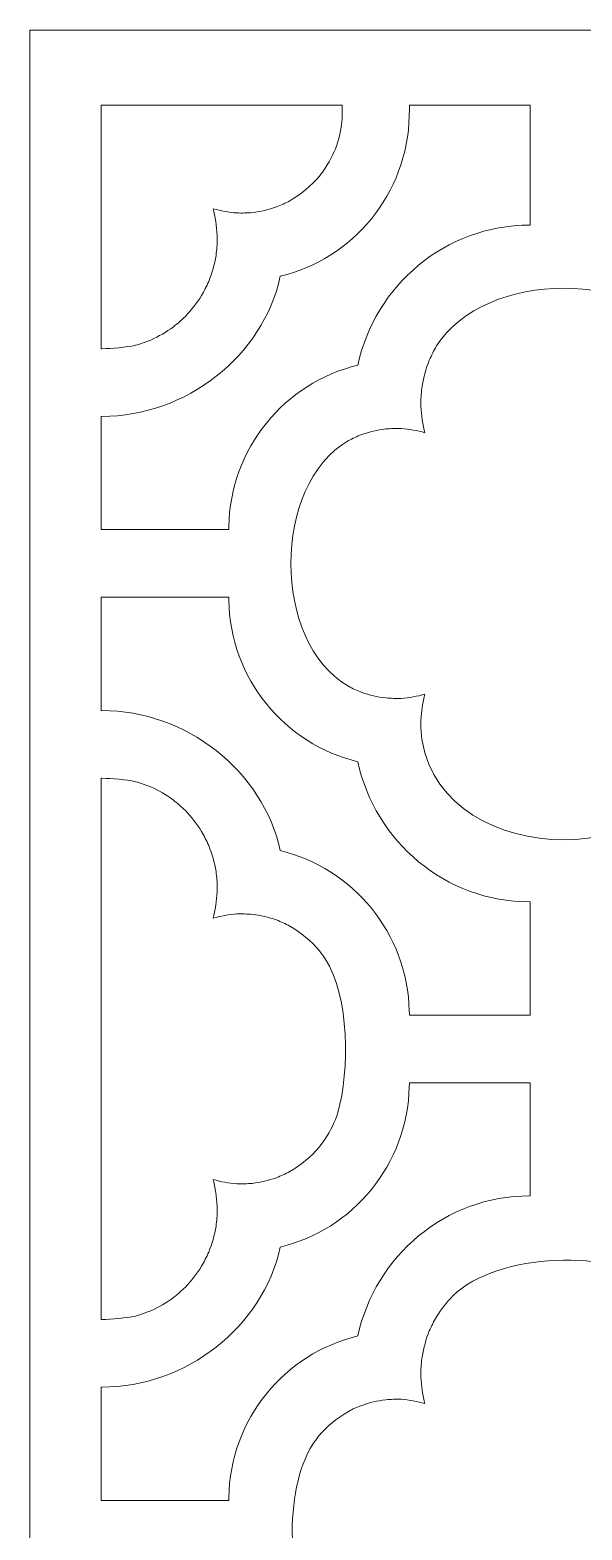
# Model space of a CAD drawing. Header units: centimetres. Extents: x 10.2 to 20, y -9.5 to 9.5.
# Drawn here: x 10.164 to 11.821, y 4.998 to 9.5 of the extents above; entities that cross this region are included whole.
import ezdxf

# ---------------------------------------------------------------- set-up
doc = ezdxf.new("R2010")
doc.units = ezdxf.units.CM
doc.header["$MEASUREMENT"] = 0
doc.layers.add('layer 1', color=7, linetype='Continuous')

msp = doc.modelspace()

# ---------------------------------------------------------------- linework, layer by layer
at = {"layer": 'layer 1', "color": 7, "lineweight": 9}
for points, knots in [([(10.16395, 9.5), (11.72133, 9.5), (13.2787, 9.5), (14.83609, 9.5), (14.83609, 9.5), (14.83609, 3.16667), (14.83609, -3.16667), (14.83609, -9.5), (14.83609, -9.5), (13.2787, -9.5), (11.72133, -9.5), (10.16395, -9.5), (10.16395, -9.5), (10.16395, -3.16667), (10.16395, 3.16667), (10.16395, 9.5)], [0, 0, 0, 0, 0.2, 0.2, 0.2, 0.2, 0.4, 0.4, 0.4, 0.4, 0.6, 0.6, 0.6, 0.6, 1, 1, 1, 1]), ([(10.37779, 9.27418), (10.37779, 9.27418), (10.37779, 9.27418), (10.37779, 9.27418), (10.37779, 9.27418), (10.61895, 9.27418), (10.86013, 9.27418), (11.10132, 9.27418), (11.10132, 9.27418), (11.10126, 9.26861), (11.10115, 9.24272), (11.10105, 9.24014), (11.10105, 9.24014), (11.10058, 9.22984), (11.09967, 9.21946), (11.09834, 9.20871), (11.09834, 9.20871), (11.09565, 9.19371), (11.09243, 9.17954), (11.08829, 9.16488), (11.08829, 9.16488), (11.07855, 9.13586), (11.06673, 9.11114), (11.05037, 9.08536), (11.05037, 9.08536), (11.04454, 9.0775), (11.03872, 9.06964), (11.03289, 9.06178), (11.03289, 9.06178), (11.00627, 9.03073), (10.97875, 9.00773), (10.94351, 8.98722), (10.94351, 8.98722), (10.93036, 8.98037), (10.91742, 8.97446), (10.90364, 8.96894), (10.90364, 8.96894), (10.87939, 8.96063), (10.85677, 8.95537), (10.83135, 8.95209), (10.83135, 8.95209), (10.81571, 8.95089), (10.80071, 8.95052), (10.78501, 8.95092), (10.78501, 8.95092), (10.76, 8.95284), (10.73759, 8.95677), (10.71359, 8.96354), (10.71359, 8.96354), (10.71437, 8.96092), (10.71515, 8.95828), (10.71589, 8.95561), (10.71589, 8.95561), (10.72228, 8.92774), (10.72544, 8.90206), (10.72614, 8.87345), (10.72614, 8.87345), (10.72573, 8.8564), (10.72452, 8.8402), (10.72239, 8.82328), (10.72239, 8.82328), (10.71752, 8.79586), (10.7107, 8.77153), (10.70054, 8.74562), (10.70054, 8.74562), (10.69394, 8.73086), (10.68692, 8.71706), (10.67893, 8.70302), (10.67893, 8.70302), (10.6643, 8.67997), (10.64896, 8.66028), (10.63028, 8.64047), (10.63028, 8.64047), (10.61868, 8.6293), (10.6071, 8.61915), (10.59452, 8.60915), (10.59452, 8.60915), (10.57241, 8.59325), (10.55096, 8.58075), (10.52624, 8.56942), (10.52624, 8.56942), (10.51121, 8.56341), (10.49658, 8.5584), (10.48104, 8.55392), (10.48104, 8.55392), (10.45347, 8.54745), (10.40829, 8.54428), (10.38001, 8.54355), (10.38001, 8.54355), (10.37976, 8.54355), (10.3789, 8.54356), (10.37779, 8.54356), (10.37779, 8.54356), (10.37779, 8.7871), (10.37779, 9.03064), (10.37779, 9.27418)], [0, 0, 0, 0, 0.04, 0.04, 0.04, 0.04, 0.08, 0.08, 0.08, 0.08, 0.12, 0.12, 0.12, 0.12, 0.16, 0.16, 0.16, 0.16, 0.2, 0.2, 0.2, 0.2, 0.24, 0.24, 0.24, 0.24, 0.28, 0.28, 0.28, 0.28, 0.32, 0.32, 0.32, 0.32, 0.36, 0.36, 0.36, 0.36, 0.4, 0.4, 0.4, 0.4, 0.44, 0.44, 0.44, 0.44, 0.48, 0.48, 0.48, 0.48, 0.52, 0.52, 0.52, 0.52, 0.56, 0.56, 0.56, 0.56, 0.6, 0.6, 0.6, 0.6, 0.64, 0.64, 0.64, 0.64, 0.68, 0.68, 0.68, 0.68, 0.72, 0.72, 0.72, 0.72, 0.76, 0.76, 0.76, 0.76, 0.8, 0.8, 0.8, 0.8, 0.84, 0.84, 0.84, 0.84, 0.88, 0.88, 0.88, 0.88, 0.92, 0.92, 0.92, 0.92, 1, 1, 1, 1]), ([(11.30271, 9.27418), (11.30271, 9.27418), (11.30271, 9.27418), (11.30271, 9.27418), (11.30271, 9.27418), (11.4237, 9.27418), (11.54469, 9.27418), (11.66565, 9.27418), (11.66565, 9.27418), (11.66565, 9.15425), (11.66565, 9.03431), (11.66565, 8.91437), (11.66565, 8.91437), (11.66441, 8.91438), (11.66359, 8.91438), (11.66342, 8.91438), (11.66342, 8.91438), (11.41123, 8.91438), (11.19944, 8.73379), (11.14804, 8.49401), (11.14804, 8.49401), (10.92915, 8.44201), (10.76466, 8.2446), (10.76053, 8.00883), (10.76053, 8.00883), (10.76051, 8.00769), (10.7605, 8.0043), (10.76047, 8.00057), (10.76047, 8.00057), (10.63292, 8.00057), (10.50535, 8.00057), (10.37779, 8.00057), (10.37779, 8.00057), (10.37779, 8.11385), (10.37779, 8.22715), (10.37779, 8.34043), (10.37779, 8.34043), (10.3789, 8.34043), (10.37976, 8.34043), (10.38001, 8.34043), (10.38001, 8.34043), (10.6322, 8.34043), (10.86378, 8.52101), (10.91516, 8.76078), (10.91516, 8.76078), (11.13314, 8.81256), (11.29717, 9.00855), (11.3026, 9.24299), (11.3026, 9.24299), (11.30265, 9.24487), (11.30269, 9.26952), (11.30271, 9.27418)], [0, 0, 0, 0, 0.0714286, 0.0714286, 0.0714286, 0.0714286, 0.1428571, 0.1428571, 0.1428571, 0.1428571, 0.2142857, 0.2142857, 0.2142857, 0.2142857, 0.2857143, 0.2857143, 0.2857143, 0.2857143, 0.3571429, 0.3571429, 0.3571429, 0.3571429, 0.4285714, 0.4285714, 0.4285714, 0.4285714, 0.5, 0.5, 0.5, 0.5, 0.5714286, 0.5714286, 0.5714286, 0.5714286, 0.6428571, 0.6428571, 0.6428571, 0.6428571, 0.7142857, 0.7142857, 0.7142857, 0.7142857, 0.7857143, 0.7857143, 0.7857143, 0.7857143, 0.8571429, 0.8571429, 0.8571429, 0.8571429, 1, 1, 1, 1]), ([(12.14792, 8.55178), (12.14792, 8.55178), (12.14792, 8.55178), (12.14792, 8.55178), (12.14792, 8.55178), (12.15592, 8.53773), (12.16293, 8.52394), (12.16953, 8.50918), (12.16953, 8.50918), (12.17969, 8.48327), (12.18652, 8.45894), (12.19138, 8.43152), (12.19138, 8.43152), (12.19351, 8.4146), (12.19472, 8.3984), (12.19513, 8.38134), (12.19513, 8.38134), (12.19444, 8.35274), (12.19128, 8.32706), (12.18488, 8.29919), (12.18488, 8.29919), (12.18414, 8.29653), (12.18336, 8.29388), (12.18258, 8.29125), (12.18258, 8.29125), (12.20658, 8.29803), (12.229, 8.30195), (12.25398, 8.30388), (12.25398, 8.30388), (12.26971, 8.30428), (12.28468, 8.30391), (12.30035, 8.3027), (12.30035, 8.3027), (12.32576, 8.29942), (12.34839, 8.29417), (12.37263, 8.28584), (12.37263, 8.28584), (12.38641, 8.28034), (12.39933, 8.27442), (12.4125, 8.26759), (12.4125, 8.26759), (12.65498, 8.12639), (12.64249, 7.6201), (12.37263, 7.51222), (12.37263, 7.51222), (12.34839, 7.5039), (12.32576, 7.49865), (12.30035, 7.49537), (12.30035, 7.49537), (12.28468, 7.49416), (12.26971, 7.49379), (12.25398, 7.49418), (12.25398, 7.49418), (12.229, 7.49611), (12.20658, 7.50005), (12.18258, 7.50682), (12.18258, 7.50682), (12.18336, 7.5042), (12.18414, 7.50155), (12.18488, 7.49889), (12.18488, 7.49889), (12.19128, 7.47101), (12.19444, 7.44533), (12.19513, 7.41672), (12.19513, 7.41672), (12.19472, 7.39967), (12.19351, 7.38347), (12.19138, 7.36655), (12.19138, 7.36655), (12.12113, 6.97082), (11.41108, 6.97082), (11.34084, 7.36655), (11.34084, 7.36655), (11.33868, 7.38347), (11.33747, 7.39967), (11.33706, 7.41672), (11.33706, 7.41672), (11.33778, 7.44533), (11.34094, 7.47101), (11.34731, 7.49889), (11.34731, 7.49889), (11.34808, 7.50155), (11.34883, 7.5042), (11.34964, 7.50682), (11.34964, 7.50682), (11.32561, 7.50005), (11.3032, 7.49611), (11.27822, 7.49418), (11.27822, 7.49418), (11.26248, 7.49379), (11.24752, 7.49416), (11.23185, 7.49537), (11.23185, 7.49537), (11.20645, 7.49865), (11.18381, 7.5039), (11.15957, 7.51222), (11.15957, 7.51222), (11.14578, 7.51773), (11.13286, 7.52364), (11.11969, 7.53049), (11.11969, 7.53049), (10.88895, 7.66485), (10.88932, 8.13344), (11.11969, 8.26759), (11.11969, 8.26759), (11.13286, 8.27442), (11.14578, 8.28034), (11.15957, 8.28584), (11.15957, 8.28584), (11.18381, 8.29417), (11.20645, 8.29942), (11.23185, 8.3027), (11.23185, 8.3027), (11.24752, 8.30391), (11.26248, 8.30428), (11.27822, 8.30388), (11.27822, 8.30388), (11.3032, 8.30195), (11.32561, 8.29803), (11.34964, 8.29125), (11.34964, 8.29125), (11.34883, 8.29388), (11.34808, 8.29653), (11.34731, 8.29919), (11.34731, 8.29919), (11.34094, 8.32706), (11.33778, 8.35274), (11.33706, 8.38134), (11.33706, 8.38134), (11.33747, 8.3984), (11.33868, 8.4146), (11.34084, 8.43152), (11.34084, 8.43152), (11.3457, 8.45894), (11.35253, 8.48327), (11.36268, 8.50918), (11.36268, 8.50918), (11.36926, 8.52394), (11.37628, 8.53773), (11.38427, 8.55178), (11.38427, 8.55178), (11.5309, 8.78258), (12.0011, 8.78287), (12.14792, 8.55178)], [0, 0, 0, 0, 0.027027, 0.027027, 0.027027, 0.027027, 0.0540541, 0.0540541, 0.0540541, 0.0540541, 0.0810811, 0.0810811, 0.0810811, 0.0810811, 0.1081081, 0.1081081, 0.1081081, 0.1081081, 0.1351351, 0.1351351, 0.1351351, 0.1351351, 0.1621622, 0.1621622, 0.1621622, 0.1621622, 0.1891892, 0.1891892, 0.1891892, 0.1891892, 0.2162162, 0.2162162, 0.2162162, 0.2162162, 0.2432432, 0.2432432, 0.2432432, 0.2432432, 0.2702703, 0.2702703, 0.2702703, 0.2702703, 0.2972973, 0.2972973, 0.2972973, 0.2972973, 0.3243243, 0.3243243, 0.3243243, 0.3243243, 0.3513514, 0.3513514, 0.3513514, 0.3513514, 0.3783784, 0.3783784, 0.3783784, 0.3783784, 0.4054054, 0.4054054, 0.4054054, 0.4054054, 0.4324324, 0.4324324, 0.4324324, 0.4324324, 0.4594595, 0.4594595, 0.4594595, 0.4594595, 0.4864865, 0.4864865, 0.4864865, 0.4864865, 0.5135135, 0.5135135, 0.5135135, 0.5135135, 0.5405405, 0.5405405, 0.5405405, 0.5405405, 0.5675676, 0.5675676, 0.5675676, 0.5675676, 0.5945946, 0.5945946, 0.5945946, 0.5945946, 0.6216216, 0.6216216, 0.6216216, 0.6216216, 0.6486486, 0.6486486, 0.6486486, 0.6486486, 0.6756757, 0.6756757, 0.6756757, 0.6756757, 0.7027027, 0.7027027, 0.7027027, 0.7027027, 0.7297297, 0.7297297, 0.7297297, 0.7297297, 0.7567568, 0.7567568, 0.7567568, 0.7567568, 0.7837838, 0.7837838, 0.7837838, 0.7837838, 0.8108108, 0.8108108, 0.8108108, 0.8108108, 0.8378378, 0.8378378, 0.8378378, 0.8378378, 0.8648649, 0.8648649, 0.8648649, 0.8648649, 0.8918919, 0.8918919, 0.8918919, 0.8918919, 0.9189189, 0.9189189, 0.9189189, 0.9189189, 0.9459459, 0.9459459, 0.9459459, 0.9459459, 1, 1, 1, 1]), ([(11.30271, 6.54388), (11.30271, 6.54388), (11.30271, 6.54388), (11.30271, 6.54388), (11.30271, 6.54388), (11.4237, 6.54388), (11.54469, 6.54388), (11.66565, 6.54388), (11.66565, 6.54388), (11.66565, 6.65716), (11.66565, 6.77043), (11.66565, 6.8837), (11.66565, 6.8837), (11.66441, 6.8837), (11.66359, 6.8837), (11.66342, 6.8837), (11.66342, 6.8837), (11.41123, 6.8837), (11.19944, 7.06428), (11.14804, 7.30407), (11.14804, 7.30407), (10.92915, 7.35605), (10.76466, 7.55348), (10.76053, 7.78924), (10.76053, 7.78924), (10.76051, 7.79039), (10.7605, 7.79376), (10.76047, 7.7975), (10.76047, 7.7975), (10.63292, 7.7975), (10.50535, 7.7975), (10.37779, 7.7975), (10.37779, 7.7975), (10.37779, 7.68421), (10.37779, 7.57093), (10.37779, 7.45764), (10.37779, 7.45764), (10.3789, 7.45765), (10.37976, 7.45765), (10.38001, 7.45765), (10.38001, 7.45765), (10.6322, 7.45765), (10.86378, 7.27707), (10.91516, 7.03728), (10.91516, 7.03728), (11.13314, 6.98551), (11.29717, 6.78952), (11.3026, 6.55508), (11.3026, 6.55508), (11.30265, 6.5532), (11.30269, 6.54854), (11.30271, 6.54388)], [0, 0, 0, 0, 0.0714286, 0.0714286, 0.0714286, 0.0714286, 0.1428571, 0.1428571, 0.1428571, 0.1428571, 0.2142857, 0.2142857, 0.2142857, 0.2142857, 0.2857143, 0.2857143, 0.2857143, 0.2857143, 0.3571429, 0.3571429, 0.3571429, 0.3571429, 0.4285714, 0.4285714, 0.4285714, 0.4285714, 0.5, 0.5, 0.5, 0.5, 0.5714286, 0.5714286, 0.5714286, 0.5714286, 0.6428571, 0.6428571, 0.6428571, 0.6428571, 0.7142857, 0.7142857, 0.7142857, 0.7142857, 0.7857143, 0.7857143, 0.7857143, 0.7857143, 0.8571429, 0.8571429, 0.8571429, 0.8571429, 1, 1, 1, 1]), ([(11.05037, 6.71271), (11.05037, 6.71271), (11.05037, 6.71271), (11.05037, 6.71271), (11.05037, 6.71271), (11.04454, 6.72057), (11.03872, 6.72843), (11.03289, 6.73629), (11.03289, 6.73629), (11.00627, 6.76734), (10.97875, 6.79033), (10.94351, 6.81085), (10.94351, 6.81085), (10.93036, 6.81769), (10.91742, 6.82361), (10.90364, 6.82912), (10.90364, 6.82912), (10.87939, 6.83745), (10.85677, 6.8427), (10.83135, 6.84598), (10.83135, 6.84598), (10.81571, 6.84719), (10.80071, 6.84756), (10.78501, 6.84716), (10.78501, 6.84716), (10.76, 6.84522), (10.73759, 6.8413), (10.71359, 6.83453), (10.71359, 6.83453), (10.71437, 6.83715), (10.71515, 6.83979), (10.71589, 6.84246), (10.71589, 6.84246), (10.72228, 6.87034), (10.72544, 6.89601), (10.72614, 6.92461), (10.72614, 6.92461), (10.72573, 6.94167), (10.72452, 6.95788), (10.72239, 6.9748), (10.72239, 6.9748), (10.71752, 7.00222), (10.7107, 7.02654), (10.70054, 7.05246), (10.70054, 7.05246), (10.69394, 7.06721), (10.68692, 7.08101), (10.67893, 7.09506), (10.67893, 7.09506), (10.6643, 7.1181), (10.64896, 7.13778), (10.63028, 7.1576), (10.63028, 7.1576), (10.61868, 7.16877), (10.6071, 7.17892), (10.59452, 7.18891), (10.59452, 7.18891), (10.57241, 7.20483), (10.55096, 7.21733), (10.52624, 7.22865), (10.52624, 7.22865), (10.51121, 7.23466), (10.49658, 7.23967), (10.48104, 7.24415), (10.48104, 7.24415), (10.45347, 7.25061), (10.40829, 7.25379), (10.38001, 7.25453), (10.38001, 7.25453), (10.37976, 7.25453), (10.3789, 7.25451), (10.37779, 7.2545), (10.37779, 7.2545), (10.37779, 7.2545), (10.37779, 5.6302), (10.37779, 5.6302), (10.37779, 5.6302), (10.3789, 5.63019), (10.37976, 5.63019), (10.38001, 5.63019), (10.38001, 5.63019), (10.40829, 5.63091), (10.45347, 5.6341), (10.48104, 5.64056), (10.48104, 5.64056), (10.49658, 5.64503), (10.51121, 5.65005), (10.52624, 5.65606), (10.52624, 5.65606), (10.55096, 5.66738), (10.57241, 5.67988), (10.59452, 5.69579), (10.59452, 5.69579), (10.6071, 5.70579), (10.61868, 5.71594), (10.63028, 5.72711), (10.63028, 5.72711), (10.64896, 5.74692), (10.6643, 5.76661), (10.67893, 5.78965), (10.67893, 5.78965), (10.68692, 5.8037), (10.69394, 5.8175), (10.70054, 5.83225), (10.70054, 5.83225), (10.7107, 5.85817), (10.71752, 5.8825), (10.72239, 5.90992), (10.72239, 5.90992), (10.72452, 5.92684), (10.72573, 5.94304), (10.72614, 5.96009), (10.72614, 5.96009), (10.72544, 5.98869), (10.72228, 6.01438), (10.71589, 6.04224), (10.71589, 6.04224), (10.71515, 6.04491), (10.71437, 6.04756), (10.71359, 6.05018), (10.71359, 6.05018), (10.73759, 6.04341), (10.76, 6.03949), (10.78501, 6.03755), (10.78501, 6.03755), (10.80071, 6.03715), (10.81571, 6.03752), (10.83135, 6.03873), (10.83135, 6.03873), (10.85677, 6.04201), (10.87939, 6.04726), (10.90364, 6.05559), (10.90364, 6.05559), (10.91742, 6.06109), (10.93036, 6.06701), (10.94351, 6.07386), (10.94351, 6.07386), (10.97875, 6.09436), (11.00627, 6.11737), (11.03289, 6.14842), (11.03289, 6.14842), (11.03872, 6.15628), (11.04454, 6.16414), (11.05037, 6.172), (11.05037, 6.172), (11.06673, 6.19779), (11.07855, 6.22249), (11.08829, 6.25152), (11.08829, 6.25152), (11.12363, 6.37683), (11.12314, 6.59812), (11.05037, 6.71271)], [0, 0, 0, 0, 0.025641, 0.025641, 0.025641, 0.025641, 0.0512821, 0.0512821, 0.0512821, 0.0512821, 0.0769231, 0.0769231, 0.0769231, 0.0769231, 0.1025641, 0.1025641, 0.1025641, 0.1025641, 0.1282051, 0.1282051, 0.1282051, 0.1282051, 0.1538462, 0.1538462, 0.1538462, 0.1538462, 0.1794872, 0.1794872, 0.1794872, 0.1794872, 0.2051282, 0.2051282, 0.2051282, 0.2051282, 0.2307692, 0.2307692, 0.2307692, 0.2307692, 0.2564103, 0.2564103, 0.2564103, 0.2564103, 0.2820513, 0.2820513, 0.2820513, 0.2820513, 0.3076923, 0.3076923, 0.3076923, 0.3076923, 0.3333333, 0.3333333, 0.3333333, 0.3333333, 0.3589744, 0.3589744, 0.3589744, 0.3589744, 0.3846154, 0.3846154, 0.3846154, 0.3846154, 0.4102564, 0.4102564, 0.4102564, 0.4102564, 0.4358974, 0.4358974, 0.4358974, 0.4358974, 0.4615385, 0.4615385, 0.4615385, 0.4615385, 0.4871795, 0.4871795, 0.4871795, 0.4871795, 0.5128205, 0.5128205, 0.5128205, 0.5128205, 0.5384615, 0.5384615, 0.5384615, 0.5384615, 0.5641026, 0.5641026, 0.5641026, 0.5641026, 0.5897436, 0.5897436, 0.5897436, 0.5897436, 0.6153846, 0.6153846, 0.6153846, 0.6153846, 0.6410256, 0.6410256, 0.6410256, 0.6410256, 0.6666667, 0.6666667, 0.6666667, 0.6666667, 0.6923077, 0.6923077, 0.6923077, 0.6923077, 0.7179487, 0.7179487, 0.7179487, 0.7179487, 0.7435897, 0.7435897, 0.7435897, 0.7435897, 0.7692308, 0.7692308, 0.7692308, 0.7692308, 0.7948718, 0.7948718, 0.7948718, 0.7948718, 0.8205128, 0.8205128, 0.8205128, 0.8205128, 0.8461538, 0.8461538, 0.8461538, 0.8461538, 0.8717949, 0.8717949, 0.8717949, 0.8717949, 0.8974359, 0.8974359, 0.8974359, 0.8974359, 0.9230769, 0.9230769, 0.9230769, 0.9230769, 0.9487179, 0.9487179, 0.9487179, 0.9487179, 1, 1, 1, 1]), ([(11.30271, 6.34083), (11.30271, 6.34083), (11.30271, 6.34083), (11.30271, 6.34083), (11.30271, 6.34083), (11.4237, 6.34083), (11.54469, 6.34083), (11.66565, 6.34083), (11.66565, 6.34083), (11.66565, 6.22755), (11.66565, 6.11428), (11.66565, 6.00101), (11.66565, 6.00101), (11.66441, 6.00101), (11.66359, 6.00101), (11.66342, 6.00101), (11.66342, 6.00101), (11.41123, 6.00101), (11.19944, 5.82043), (11.14804, 5.58064), (11.14804, 5.58064), (10.92915, 5.52866), (10.76466, 5.33124), (10.76053, 5.09547), (10.76053, 5.09547), (10.76051, 5.09432), (10.7605, 5.09095), (10.76047, 5.0872), (10.76047, 5.0872), (10.63292, 5.0872), (10.50535, 5.0872), (10.37779, 5.0872), (10.37779, 5.0872), (10.37779, 5.20049), (10.37779, 5.31378), (10.37779, 5.42707), (10.37779, 5.42707), (10.3789, 5.42706), (10.37976, 5.42706), (10.38001, 5.42706), (10.38001, 5.42706), (10.6322, 5.42706), (10.86378, 5.60765), (10.91516, 5.84743), (10.91516, 5.84743), (11.13314, 5.8992), (11.29717, 6.09518), (11.3026, 6.32963), (11.3026, 6.32963), (11.30265, 6.33151), (11.30269, 6.33617), (11.30271, 6.34083)], [0, 0, 0, 0, 0.0714286, 0.0714286, 0.0714286, 0.0714286, 0.1428571, 0.1428571, 0.1428571, 0.1428571, 0.2142857, 0.2142857, 0.2142857, 0.2142857, 0.2857143, 0.2857143, 0.2857143, 0.2857143, 0.3571429, 0.3571429, 0.3571429, 0.3571429, 0.4285714, 0.4285714, 0.4285714, 0.4285714, 0.5, 0.5, 0.5, 0.5, 0.5714286, 0.5714286, 0.5714286, 0.5714286, 0.6428571, 0.6428571, 0.6428571, 0.6428571, 0.7142857, 0.7142857, 0.7142857, 0.7142857, 0.7857143, 0.7857143, 0.7857143, 0.7857143, 0.8571429, 0.8571429, 0.8571429, 0.8571429, 1, 1, 1, 1]), ([(12.06352, 4.23907), (12.06352, 4.23907), (12.06352, 4.23907), (12.06352, 4.23907), (12.06352, 4.23907), (12.07609, 4.24906), (12.08768, 4.25921), (12.09927, 4.27038), (12.09927, 4.27038), (12.11795, 4.2902), (12.13327, 4.30989), (12.14792, 4.33293), (12.14792, 4.33293), (12.15592, 4.34698), (12.16293, 4.36077), (12.16953, 4.37553), (12.16953, 4.37553), (12.17969, 4.40144), (12.18652, 4.42576), (12.19138, 4.45319), (12.19138, 4.45319), (12.19351, 4.47011), (12.19472, 4.48631), (12.19513, 4.50337), (12.19513, 4.50337), (12.19444, 4.53197), (12.19128, 4.55765), (12.18488, 4.58552), (12.18488, 4.58552), (12.18414, 4.58819), (12.18336, 4.59083), (12.18258, 4.59346), (12.18258, 4.59346), (12.20658, 4.58669), (12.229, 4.58276), (12.25398, 4.58082), (12.25398, 4.58082), (12.26971, 4.58042), (12.28468, 4.58079), (12.30035, 4.582), (12.30035, 4.582), (12.32576, 4.58529), (12.34839, 4.59053), (12.37263, 4.59886), (12.37263, 4.59886), (12.38641, 4.60437), (12.39933, 4.61029), (12.4125, 4.61713), (12.4125, 4.61713), (12.44776, 4.63765), (12.47526, 4.66064), (12.50189, 4.6917), (12.50189, 4.6917), (12.50771, 4.69955), (12.51354, 4.70741), (12.51936, 4.71527), (12.51936, 4.71527), (12.60093, 4.84366), (12.60093, 5.12769), (12.51936, 5.25608), (12.51936, 5.25608), (12.51354, 5.26393), (12.50771, 5.2718), (12.50189, 5.27965), (12.50189, 5.27965), (12.47526, 5.3107), (12.44776, 5.33371), (12.4125, 5.35422), (12.4125, 5.35422), (12.39933, 5.36107), (12.38641, 5.36698), (12.37263, 5.37248), (12.37263, 5.37248), (12.34839, 5.38081), (12.32576, 5.38606), (12.30035, 5.38934), (12.30035, 5.38934), (12.28468, 5.39055), (12.26971, 5.39092), (12.25398, 5.39052), (12.25398, 5.39052), (12.229, 5.38859), (12.20658, 5.38466), (12.18258, 5.37789), (12.18258, 5.37789), (12.18336, 5.38052), (12.18414, 5.38316), (12.18488, 5.38583), (12.18488, 5.38583), (12.19128, 5.4137), (12.19444, 5.43938), (12.19513, 5.46799), (12.19513, 5.46799), (12.19472, 5.48503), (12.19351, 5.50124), (12.19138, 5.51816), (12.19138, 5.51816), (12.18652, 5.54558), (12.17969, 5.56991), (12.16953, 5.59581), (12.16953, 5.59581), (12.16293, 5.61058), (12.15592, 5.62437), (12.14792, 5.63842), (12.14792, 5.63842), (12.13327, 5.66147), (12.11795, 5.68115), (12.09927, 5.70097), (12.09927, 5.70097), (12.08768, 5.71212), (12.07609, 5.72228), (12.06352, 5.73229), (12.06352, 5.73229), (11.91074, 5.84223), (11.57063, 5.8337), (11.43293, 5.70097), (11.43293, 5.70097), (11.41424, 5.68115), (11.39892, 5.66147), (11.38427, 5.63842), (11.38427, 5.63842), (11.37628, 5.62437), (11.36926, 5.61058), (11.36268, 5.59581), (11.36268, 5.59581), (11.35253, 5.56991), (11.3457, 5.54558), (11.34084, 5.51816), (11.34084, 5.51816), (11.33868, 5.50124), (11.33747, 5.48503), (11.33706, 5.46799), (11.33706, 5.46799), (11.33778, 5.43938), (11.34094, 5.4137), (11.34731, 5.38583), (11.34731, 5.38583), (11.34808, 5.38316), (11.34883, 5.38052), (11.34964, 5.37789), (11.34964, 5.37789), (11.32561, 5.38466), (11.3032, 5.38859), (11.27822, 5.39052), (11.27822, 5.39052), (11.26248, 5.39092), (11.24752, 5.39055), (11.23185, 5.38934), (11.23185, 5.38934), (11.20645, 5.38606), (11.18381, 5.38081), (11.15957, 5.37248), (11.15957, 5.37248), (11.14578, 5.36698), (11.13286, 5.36107), (11.11969, 5.35422), (11.11969, 5.35422), (11.08446, 5.33371), (11.05693, 5.3107), (11.03031, 5.27965), (11.03031, 5.27965), (11.02448, 5.2718), (11.01866, 5.26393), (11.01285, 5.25608), (11.01285, 5.25608), (10.92452, 5.11704), (10.93168, 4.82489), (11.03031, 4.6917), (11.03031, 4.6917), (11.05693, 4.66064), (11.08446, 4.63765), (11.11969, 4.61713), (11.11969, 4.61713), (11.13286, 4.61029), (11.14578, 4.60437), (11.15957, 4.59886), (11.15957, 4.59886), (11.18381, 4.59053), (11.20645, 4.58529), (11.23185, 4.582), (11.23185, 4.582), (11.24752, 4.58079), (11.26248, 4.58042), (11.27822, 4.58082), (11.27822, 4.58082), (11.3032, 4.58276), (11.32561, 4.58669), (11.34964, 4.59346), (11.34964, 4.59346), (11.34883, 4.59083), (11.34808, 4.58819), (11.34731, 4.58552), (11.34731, 4.58552), (11.34094, 4.55765), (11.33778, 4.53197), (11.33706, 4.50337), (11.33706, 4.50337), (11.33747, 4.48631), (11.33868, 4.47011), (11.34084, 4.45319), (11.34084, 4.45319), (11.3457, 4.42576), (11.35253, 4.40144), (11.36268, 4.37553), (11.36268, 4.37553), (11.36926, 4.36077), (11.37628, 4.34698), (11.38427, 4.33293), (11.38427, 4.33293), (11.39892, 4.30989), (11.41424, 4.2902), (11.43293, 4.27038), (11.43293, 4.27038), (11.44454, 4.25921), (11.4561, 4.24906), (11.46869, 4.23907), (11.46869, 4.23907), (11.60788, 4.1389), (11.92432, 4.13888), (12.06352, 4.23907)], [0, 0, 0, 0, 0.0178571, 0.0178571, 0.0178571, 0.0178571, 0.0357143, 0.0357143, 0.0357143, 0.0357143, 0.0535714, 0.0535714, 0.0535714, 0.0535714, 0.0714286, 0.0714286, 0.0714286, 0.0714286, 0.0892857, 0.0892857, 0.0892857, 0.0892857, 0.1071429, 0.1071429, 0.1071429, 0.1071429, 0.125, 0.125, 0.125, 0.125, 0.1428571, 0.1428571, 0.1428571, 0.1428571, 0.1607143, 0.1607143, 0.1607143, 0.1607143, 0.1785714, 0.1785714, 0.1785714, 0.1785714, 0.1964286, 0.1964286, 0.1964286, 0.1964286, 0.2142857, 0.2142857, 0.2142857, 0.2142857, 0.2321429, 0.2321429, 0.2321429, 0.2321429, 0.25, 0.25, 0.25, 0.25, 0.2678571, 0.2678571, 0.2678571, 0.2678571, 0.2857143, 0.2857143, 0.2857143, 0.2857143, 0.3035714, 0.3035714, 0.3035714, 0.3035714, 0.3214286, 0.3214286, 0.3214286, 0.3214286, 0.3392857, 0.3392857, 0.3392857, 0.3392857, 0.3571429, 0.3571429, 0.3571429, 0.3571429, 0.375, 0.375, 0.375, 0.375, 0.3928571, 0.3928571, 0.3928571, 0.3928571, 0.4107143, 0.4107143, 0.4107143, 0.4107143, 0.4285714, 0.4285714, 0.4285714, 0.4285714, 0.4464286, 0.4464286, 0.4464286, 0.4464286, 0.4642857, 0.4642857, 0.4642857, 0.4642857, 0.4821429, 0.4821429, 0.4821429, 0.4821429, 0.5, 0.5, 0.5, 0.5, 0.5178571, 0.5178571, 0.5178571, 0.5178571, 0.5357143, 0.5357143, 0.5357143, 0.5357143, 0.5535714, 0.5535714, 0.5535714, 0.5535714, 0.5714286, 0.5714286, 0.5714286, 0.5714286, 0.5892857, 0.5892857, 0.5892857, 0.5892857, 0.6071429, 0.6071429, 0.6071429, 0.6071429, 0.625, 0.625, 0.625, 0.625, 0.6428571, 0.6428571, 0.6428571, 0.6428571, 0.6607143, 0.6607143, 0.6607143, 0.6607143, 0.6785714, 0.6785714, 0.6785714, 0.6785714, 0.6964286, 0.6964286, 0.6964286, 0.6964286, 0.7142857, 0.7142857, 0.7142857, 0.7142857, 0.7321429, 0.7321429, 0.7321429, 0.7321429, 0.75, 0.75, 0.75, 0.75, 0.7678571, 0.7678571, 0.7678571, 0.7678571, 0.7857143, 0.7857143, 0.7857143, 0.7857143, 0.8035714, 0.8035714, 0.8035714, 0.8035714, 0.8214286, 0.8214286, 0.8214286, 0.8214286, 0.8392857, 0.8392857, 0.8392857, 0.8392857, 0.8571429, 0.8571429, 0.8571429, 0.8571429, 0.875, 0.875, 0.875, 0.875, 0.8928571, 0.8928571, 0.8928571, 0.8928571, 0.9107143, 0.9107143, 0.9107143, 0.9107143, 0.9285714, 0.9285714, 0.9285714, 0.9285714, 0.9464286, 0.9464286, 0.9464286, 0.9464286, 0.9642857, 0.9642857, 0.9642857, 0.9642857, 1, 1, 1, 1])]:
    msp.add_open_spline(points, degree=3, knots=knots, dxfattribs=at)

doc.saveas('drawing.dxf')
